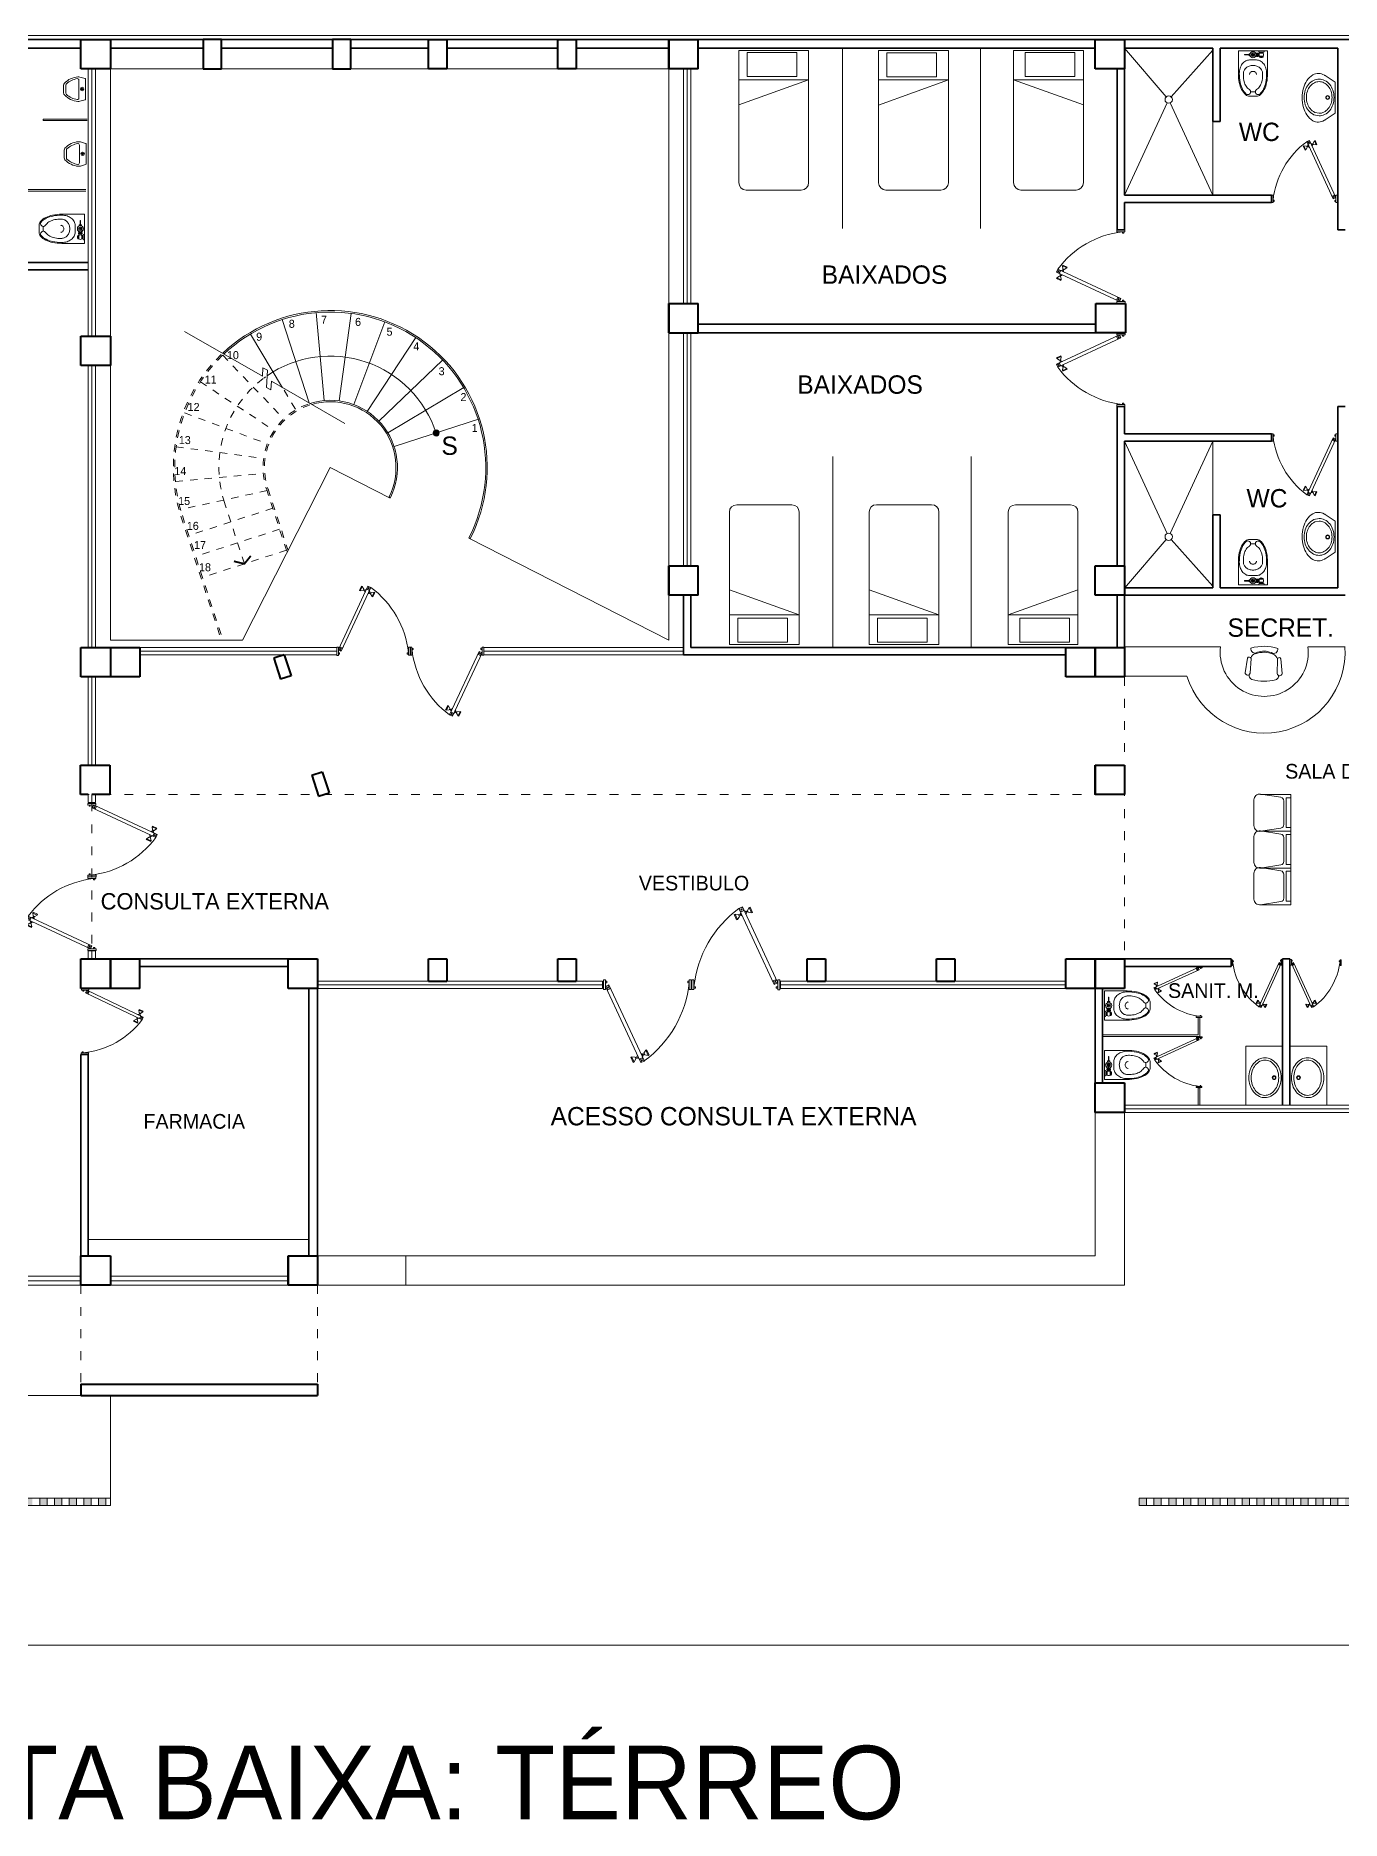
# Model space of a CAD drawing. Header units: millimetres. Extents: x 112 to 218, y 132 to 192.
# Drawn here: x 146.23 to 164, y 167.72 to 192 of the extents above; entities that cross this region are included whole.
import ezdxf

# ---------------------------------------------------------------- set-up
doc = ezdxf.new("R2010")
doc.units = ezdxf.units.MM
doc.linetypes.add('ACAD_ISO03W100', pattern=[30, 12, -18])
for name, color, linetype, lineweight in [('Colindancia', 7, 'Continuous', 9), ('Ejes', 1, 'Continuous', 13), ('ESTRUCTURA', 251, 'Continuous', 40), ('MANPARAS', 7, 'Continuous', 13), ('MUEBLES', 7, 'Continuous', 15), ('MUEBLESF', 2, 'Continuous', 9), ('Muros', 5, 'Continuous', 35), ('PISOS', 3, 'Continuous', 13), ('PUER', 173, 'Continuous', 9), ('VENTANAS', 6, 'Continuous', 9)]:
    doc.layers.add(name, color=color, linetype=linetype, lineweight=lineweight)
doc.styles.get("Standard").update_dxf_attribs({"font": 'stylu.ttf'})
doc.linetypes.add('ZIGZAG', pattern='A,0.00254,-5.08,[131,ltypeshp.shx,S=5.08,R=0,X=-5.08,Y=0],-10.16,[131,ltypeshp.shx,S=5.08,R=180,X=5.08,Y=0],-5.08', length=20.32254)

# ---------------------------------------------------------------- blocks, each defined once
blk = doc.blocks.new('PUEP5')
at = {"layer": 'PUER'}
for p, q in [((-0.88, 0.02), (-0.517, 0.799)), ((-0.844, 0.003), (-0.48, 0.783)), ((-0.517, 0.799), (-0.48, 0.783)), ((-0.88, 0.02), (-0.844, 0.003))]:
    blk.add_line(p, q, dxfattribs=at)
at = {"layer": 'PUER', "color": 30}
for p, q in [((-0.62, 0.743), (-0.595, 0.797)), ((-0.62, 0.743), (-0.611, 0.739)), ((-0.611, 0.739), (-0.586, 0.793)), ((-0.611, 0.739), (-0.575, 0.744)), ((-0.595, 0.797), (-0.586, 0.793)), ((-0.586, 0.793), (-0.567, 0.762)), ((-0.575, 0.744), (-0.567, 0.762)), ((-0.573, 0.749), (-0.555, 0.74)), ((-0.569, 0.758), (-0.551, 0.749)), ((-0.557, 0.736), (-0.549, 0.754)), ((-0.557, 0.736), (-0.552, 0.722)), ((-0.549, 0.754), (-0.536, 0.759)), ((-0.533, 0.763), (-0.48, 0.783)), ((-0.533, 0.763), (-0.497, 0.746)), ((-0.517, 0.799), (-0.48, 0.783)), ((-0.497, 0.746), (-0.517, 0.799)), ((-0.494, 0.728), (-0.499, 0.742)), ((-0.503, 0.71), (-0.516, 0.705)), ((-0.503, 0.71), (-0.494, 0.728)), ((-0.483, 0.706), (-0.501, 0.715)), ((-0.478, 0.715), (-0.497, 0.724)), ((-0.485, 0.702), (-0.476, 0.72)), ((-0.466, 0.671), (-0.485, 0.702)), ((-0.441, 0.725), (-0.476, 0.72)), ((-0.466, 0.671), (-0.441, 0.725)), ((-0.457, 0.667), (-0.466, 0.671)), ((-0.457, 0.667), (-0.432, 0.721)), ((-0.432, 0.721), (-0.441, 0.725)), ((-0.9, 0.05), (-0.88, 0.05)), ((-0.9, 0.05), (-0.9, -0.05)), ((-0.88, -0.05), (-0.88, 0.05)), ((-0.88, 0.02), (-0.827, 0.039)), ((-0.863, 0.056), (-0.827, 0.039)), ((-0.844, 0.003), (-0.863, 0.056)), ((-0.02, 0.05), (0, 0.05)), ((-0.02, -0.05), (-0.02, 0.05)), ((0, 0.05), (0, -0.05)), ((-0.9, -0.05), (-0.88, -0.05)), ((-0.88, -0.02), (-0.865, -0.02)), ((-0.88, -0.035), (-0.865, -0.035)), ((-0.865, -0.035), (-0.865, -0.02)), ((-0.035, -0.02), (-0.02, -0.02)), ((-0.035, -0.035), (-0.035, -0.02)), ((-0.035, -0.035), (-0.02, -0.035)), ((-0.02, -0.05), (0, -0.05))]:
    blk.add_line(p, q, dxfattribs=at)
blk.add_arc((-1.161, -0.141), 1.147, 6.0564, 53.6176, dxfattribs=at)
blk = doc.blocks.new('BMP1')
at = {"layer": 'MUEBLESF'}
for points in [[(0.299, 0.001), (0.299, 0.052, 0.190898), (0.288, 0.08, 0.186994), (0.105, 0.167, 0.089668), (0.077, 0.164), (0.007, 0.144, 0.334146), (0, 0.135), (0, -0.135, 0.334146), (0.007, -0.144), (0.077, -0.164, 0.089668), (0.105, -0.167, 0.186994), (0.288, -0.08, 0.190898), (0.299, -0.052), (0.299, -0.001)], [(0.261, -0.072, 0.210911), (0.268, -0.057), (0.268, 0.057, 0.210911), (0.261, 0.072, 0.148022), (0.115, 0.142, 0.459323), (0.092, 0.122), (0.092, -0.122, 0.459323), (0.115, -0.142, 0.148022), (0.261, -0.072)]]:
    blk.add_lwpolyline(points, format="xyb", dxfattribs=at)
for radius in [0.0236, 0.00865]:
    blk.add_circle((0.048, 0.001), radius, dxfattribs=at)
blk = doc.blocks.new('BLVP4')
at = {"layer": 'MUEBLESF'}
for points in [[(0.344, 0, 0.081535), (0.327, 0.106, 0.089779), (0.28, 0.191, 0.10458), (0.2, 0.255, 0.138464), (0.124, 0.27, 0.11815), (0.042, 0.251, 0.10458), (-0.032, 0.191, 0.089779), (-0.079, 0.106, 0.081535), (-0.096, 0, 0.081535), (-0.079, -0.106, 0.089779), (-0.032, -0.191, 0.10458), (0.042, -0.251, 0.11815), (0.124, -0.27, 0.11815), (0.206, -0.251, 0.10458), (0.28, -0.191, 0.089779), (0.327, -0.106, 0.081535)], [(0.311, 0, 0.078339), (0.296, 0.094, 0.087741), (0.256, 0.17, 0.105424), (0.189, 0.227), (0.124, 0.24, 0.122575), (0.055, 0.223, 0.105424), (-0.008, 0.17, 0.087741), (-0.048, 0.094, 0.078339), (-0.063, 0, 0.078339), (-0.048, -0.094, 0.087741), (-0.008, -0.17, 0.105424), (0.055, -0.223, 0.122575), (0.124, -0.24, 0.122575), (0.193, -0.223, 0.105424), (0.256, -0.17, 0.087741), (0.296, -0.094, 0.078339)]]:
    blk.add_lwpolyline(points, format="xyb", close=True, dxfattribs=at)
for radius in [0.0253, 0.019]:
    blk.add_circle((0, 0), radius, dxfattribs=at)
blk = doc.blocks.new('TLTW-P')
for p, q in [((0.23, 0.56), (0.166, 0.56)), ((0.048, 0.001), (0.048, 0.013)), ((0.048, 0.001), (0.12, 0.001)), ((0.06, 0.076), (0.06, 0.088)), ((0.128, 0.076), (0.06, 0.076)), ((0.128, 0.034), (0.06, 0.034)), ((0.06, 0.017), (0.06, 0.034)), ((0.063, 0.085), (0.063, 0.09)), ((0.063, 0.017), (0.063, 0.028)), ((0.078, 0.082), (0.066, 0.082)), ((0.078, 0.031), (0.066, 0.031)), ((0.081, 0.085), (0.081, 0.094)), ((0.081, 0.019), (0.081, 0.028)), ((0.087, 0.085), (0.087, 0.094)), ((0.087, 0.019), (0.087, 0.028)), ((0.102, 0.082), (0.09, 0.093)), ((0.102, 0.031), (0.09, 0.031)), ((0.105, 0.085), (0.105, 0.09)), ((0.105, 0.017), (0.105, 0.028)), ((0.108, 0.076), (0.108, 0.088)), ((0.108, 0.017), (0.108, 0.034)), ((0.12, 0.001), (0.12, 0.013)), ((0.128, 0.079), (0.14, 0.079)), ((0.128, 0.031), (0.128, 0.079)), ((0.128, 0.055), (0.14, 0.055)), ((0.128, 0.031), (0.14, 0.031)), ((0.14, 0.031), (0.14, 0.079)), ((0.152, 0.076), (0.14, 0.076)), ((0.152, 0.034), (0.14, 0.034)), ((0.163, 0.079), (0.152, 0.079)), ((0.152, 0.031), (0.152, 0.079)), ((0.163, 0.031), (0.152, 0.031)), ((0.252, 0.07), (0.237, 0.07)), ((0.252, 0.04), (0.237, 0.04)), ((0.252, 0.04), (0.252, 0.07)), ((0.255, 0.058), (0.309, 0.058)), ((0.255, 0.052), (0.309, 0.052))]:
    blk.add_line(p, q)
for points in [[(0.396, 0.309, 0.049648), (0.384, 0.434, 0.06346), (0.352, 0.527, 0.103485), (0.296, 0.599, 0.178458), (0.246, 0.618), (0.15, 0.618, 0.178458), (0.1, 0.599, 0.103485), (0.044, 0.527, 0.06346), (0.012, 0.434, 0.049648), (0, 0.309), (0, 0), (0.396, 0)], [(0.107, 0.59, 0.103485), (0.055, 0.522, 0.06346), (0.024, 0.432, 0.049648), (0.012, 0.309, 0.075858), (0.023, 0.237, 0.086069), (0.052, 0.18, 0.105985), (0.099, 0.139, 0.126201), (0.15, 0.126), (0.246, 0.126, 0.126201), (0.297, 0.139, 0.105985), (0.344, 0.18, 0.086069), (0.373, 0.237, 0.075858), (0.384, 0.309, 0.049648), (0.372, 0.432, 0.06346), (0.341, 0.522, 0.103485), (0.289, 0.59, 0.097511), (0.275, 0.596, 0.09808), (0.261, 0.596, 0.098895), (0.247, 0.591, 0.099479), (0.237, 0.58, 0.099479), (0.231, 0.567, 0.098895), (0.231, 0.552, 0.09808), (0.237, 0.539, 0.097511), (0.247, 0.528, -0.102445), (0.291, 0.484, -0.077884), (0.318, 0.421, -0.065096), (0.329, 0.34, -0.024284), (0.328, 0.309, -0.115331), (0.318, 0.268, -0.103946), (0.29, 0.232, -0.091071), (0.249, 0.209, -0.083675), (0.198, 0.2, -0.083675), (0.147, 0.209, -0.091071), (0.106, 0.232, -0.103946), (0.078, 0.268, -0.115331), (0.068, 0.309, -0.024284), (0.067, 0.34, -0.065096), (0.078, 0.421, -0.077884), (0.105, 0.484, -0.102445), (0.149, 0.528, 0.097511), (0.159, 0.539, 0.09808), (0.165, 0.552, 0.098895), (0.165, 0.567, 0.099479), (0.159, 0.58, 0.099479), (0.149, 0.591, 0.098895), (0.135, 0.596, 0.09808), (0.121, 0.596, 0.097511)]]:
    blk.add_lwpolyline(points, format="xyb", close=True)
blk.add_lwpolyline([(0.246, 0.323, -0.111064), (0.242, 0.307, -0.102841), (0.232, 0.293, -0.093011), (0.217, 0.284, -0.087082), (0.198, 0.281, -0.087082), (0.179, 0.284, -0.093011), (0.164, 0.293, -0.102841), (0.154, 0.307, -0.111064), (0.15, 0.323, -0.111064)], format="xyb")
blk.add_lwpolyline([(0.174, 0.055), (0.186, 0.034), (0.21, 0.034), (0.222, 0.055), (0.21, 0.076), (0.186, 0.076)], close=True)
for radius in [0.042, 0.024, 0.024, 0.00821]:
    blk.add_circle((0.198, 0.055), radius)
for centre, radius, start, end in [((0.084, -0.092), 0.111, 71.0754, 108.9246), ((0.093, 0.055), 0.039, 147.7952, 212.2048), ((0.084, 0.043), 0.051, 61.9275, 118.0725), ((0.066, 0.085), 0.003, 180, 270), ((0.066, 0.028), 0.003, 90, 180), ((0.078, 0.085), 0.003, 270, 0), ((0.078, 0.028), 0.003, 0, 90), ((0.09, 0.085), 0.003, 180, 270), ((0.09, 0.028), 0.003, 90, 180), ((0.102, 0.085), 0.003, 270, 0), ((0.102, 0.028), 0.003, 0, 90), ((0.075, 0.055), 0.039, 327.7958, 32.2042), ((0.255, 0.061), 0.003, 180, 270), ((0.255, 0.049), 0.003, 90, 180), ((0.309, 0.055), 0.003, 270, 90)]:
    blk.add_arc(centre, radius, start, end)
blk = doc.blocks.new('CAMAIND')
for p, q in [((-0.475, 1.8), (-0.475, 0)), ((0.375, 1.9), (-0.375, 1.9)), ((0.475, 0), (0.475, 1.8)), ((0.475, 0.742), (-0.475, 0.401)), ((-0.475, 0.401), (0.475, 0.401)), ((-0.475, 0), (0.475, 0))]:
    blk.add_line(p, q)
blk.add_lwpolyline([(0.36, 0.357), (-0.316, 0.357), (-0.316, 0.03), (0.36, 0.03)], close=True)
for centre, start, end in [((-0.375, 1.8), 90, 180), ((0.375, 1.8), 0, 90)]:
    blk.add_arc(centre, 0.1, start, end)
blk = doc.blocks.new('MUOF03PL')
at = {"color": 0, "linetype": 'ByBlock'}
for p, q in [((-0.203, 0), (0.203, 0)), ((0.203, 0), (0.203, -0.062)), ((-0.209, -0.133), (-0.253, -0.41)), ((-0.203, 0), (-0.203, -0.063)), ((0.203, -0.062), (-0.203, -0.063)), ((0.163, -0.094), (-0.162, -0.094)), ((0.253, -0.409), (0.209, -0.133)), ((-0.175, -0.5), (0.176, -0.5))]:
    blk.add_line(p, q, dxfattribs=at)
for centre, radius, start, end in [((-0.162, -0.141), 0.0469, 90.0574, 170.9471), ((0.163, -0.14), 0.0469, 9.1676, 90.0574), ((-0.175, -0.422), 0.0781, 170.9471, 270.0574), ((0.176, -0.422), 0.0781, 270.0574, 9.1676)]:
    blk.add_arc(centre, radius, start, end, dxfattribs=at)
blk = doc.blocks.new('SILLA')
at = {"color": 0, "linetype": 'ByBlock', "rotation": 180}
blk.add_blockref('MUOF03PL', (17.56, 55.047), dxfattribs=at)
blk = doc.blocks.new('MUCO03PL')
at = {"color": 0, "linetype": 'ByBlock'}
for p, q in [((-0.228, -0.188), (-0.255, -0.386)), ((-0.179, -0.192), (-0.188, -0.392)), ((0.18, -0.192), (0.18, -0.392)), ((0.229, -0.188), (0.247, -0.386)), ((-0.199, -0.432), (-0.198, -0.41)), ((0.2, -0.432), (0.2, -0.416))]:
    blk.add_line(p, q, dxfattribs=at)
for centre, radius, start, end in [((-0.204, -0.197), 0.0258, 12.2827, 157.7765), ((-0.127, -0.059), 0.0562, 169.9404, 306.7598), ((0.007, -0.668), 0.647, 74.1358, 106.9984), ((-0.093, -0.212), 0.0931, 108.3403, 162.8355), ((0.001, -0.456), 0.353, 69.7134, 110.2866), ((0.001, -0.361), 0.273, 69.7134, 110.2866), ((0.128, -0.058), 0.0565, 235.6625, 12.0378), ((0.071, -0.228), 0.116, 19.4028, 63.4114), ((0.205, -0.197), 0.0258, 22.2235, 167.7173), ((-0.221, -0.384), 0.0341, 183.5132, 345.9932), ((-0.136, -0.415), 0.0651, 194.5083, 247.5673), ((0.001, 0.16), 0.656, 255.758, 284.242), ((0.137, -0.415), 0.0651, 292.4327, 345.4917), ((0.213, -0.384), 0.0341, 194.0068, 356.4868)]:
    blk.add_arc(centre, radius, start, end, dxfattribs=at)
blk = doc.blocks.new('BLVP3')
blk.add_lwpolyline([(0, 0.21), (0.139, 0.301, -0.011462), (0.148, 0.307, -0.138503), (0.228, 0.33, -0.161121), (0.303, 0.312, -0.10707), (0.386, 0.233, -0.080439), (0.433, 0.131, -0.068247), (0.451, 0, -0.068247), (0.433, -0.131, -0.080439), (0.386, -0.233, -0.10707), (0.303, -0.312, -0.161121), (0.228, -0.33, -0.138503), (0.148, -0.307, -0.011462), (0.139, -0.301), (0, -0.21), (0, 0.21)], format="xyb")
for points in [[(0.423, -0.004, 0.081396), (0.407, 0.094, 0.089693), (0.363, 0.173, 0.104619), (0.29, 0.232), (0.219, 0.246, 0.118336), (0.144, 0.228, 0.104619), (0.075, 0.173, 0.089693), (0.032, 0.094, 0.081396), (0.016, -0.004, 0.081396), (0.032, -0.102, 0.089693), (0.075, -0.181, 0.104619), (0.144, -0.237, 0.118336), (0.219, -0.255, 0.118336), (0.295, -0.237, 0.104619), (0.363, -0.181, 0.089693), (0.407, -0.102, 0.081396)], [(0.393, -0.004, 0.08109), (0.379, 0.08, 0.089503), (0.342, 0.148, 0.104705), (0.279, 0.199), (0.218, 0.211, 0.11875), (0.153, 0.196, 0.104705), (0.095, 0.148, 0.089503), (0.057, 0.08, 0.08109), (0.043, -0.004, 0.08109), (0.057, -0.089, 0.089503), (0.095, -0.157, 0.104705), (0.153, -0.204, 0.11875), (0.218, -0.22, 0.11875), (0.283, -0.204, 0.104705), (0.342, -0.157, 0.089503), (0.379, -0.089, 0.08109)]]:
    blk.add_lwpolyline(points, format="xyb", close=True)
for centre, radius in [((0.103, -0.004), 0.0266), ((0.102, -0.004), 0.0213)]:
    blk.add_circle(centre, radius)

msp = doc.modelspace()

# ---------------------------------------------------------------- hatches: boundary and pattern name
at = {"layer": 'Ejes'}
h = msp.add_hatch(color=256, dxfattribs=at)
h.dxf.hatch_style = 1
h.paths.add_polyline_path([(145.186, 172.101), (145.086, 172.101), (145.086, 172.001), (145.186, 172.001)])
h.paths.add_polyline_path([(145.386, 172.101), (145.286, 172.101), (145.286, 172.001), (145.386, 172.001)])
h.paths.add_polyline_path([(145.586, 172.101), (145.486, 172.101), (145.486, 172.001), (145.586, 172.001)])
h.paths.add_polyline_path([(145.786, 172.101), (145.686, 172.101), (145.686, 172.001), (145.786, 172.001)])
h.paths.add_polyline_path([(145.986, 172.101), (145.886, 172.101), (145.886, 172.001), (145.986, 172.001)])
h.paths.add_polyline_path([(146.186, 172.101), (146.086, 172.101), (146.086, 172.001), (146.186, 172.001)])
h.paths.add_polyline_path([(146.386, 172.101), (146.286, 172.101), (146.286, 172.001), (146.386, 172.001)])
h.paths.add_polyline_path([(146.586, 172.101), (146.486, 172.101), (146.486, 172.001), (146.586, 172.001)])
h.paths.add_polyline_path([(146.786, 172.101), (146.686, 172.101), (146.686, 172.001), (146.786, 172.001)])
h.paths.add_polyline_path([(146.986, 172.101), (146.886, 172.101), (146.886, 172.001), (146.986, 172.001)])
h.paths.add_polyline_path([(147.186, 172.101), (147.086, 172.101), (147.086, 172.001), (147.186, 172.001)])
h = msp.add_hatch(color=256, dxfattribs=at)
h.dxf.hatch_style = 1
h.paths.add_polyline_path([(161.347, 172.101), (161.247, 172.101), (161.247, 172.001), (161.347, 172.001)])
h.paths.add_polyline_path([(161.547, 172.101), (161.447, 172.101), (161.447, 172.001), (161.547, 172.001)])
h.paths.add_polyline_path([(161.747, 172.101), (161.647, 172.101), (161.647, 172.001), (161.747, 172.001)])
h.paths.add_polyline_path([(161.947, 172.101), (161.847, 172.101), (161.847, 172.001), (161.947, 172.001)])
h.paths.add_polyline_path([(162.147, 172.101), (162.047, 172.101), (162.047, 172.001), (162.147, 172.001)])
h.paths.add_polyline_path([(162.347, 172.101), (162.247, 172.101), (162.247, 172.001), (162.347, 172.001)])
h.paths.add_polyline_path([(162.547, 172.101), (162.447, 172.101), (162.447, 172.001), (162.547, 172.001)])
h.paths.add_polyline_path([(162.747, 172.101), (162.647, 172.101), (162.647, 172.001), (162.747, 172.001)])
h = msp.add_hatch(color=256, dxfattribs=at)
h.dxf.hatch_style = 1
h.paths.add_polyline_path([(162.947, 172.101), (162.847, 172.101), (162.847, 172.001), (162.947, 172.001)])
h.paths.add_polyline_path([(163.147, 172.101), (163.047, 172.101), (163.047, 172.001), (163.147, 172.001)])
h.paths.add_polyline_path([(163.347, 172.101), (163.247, 172.101), (163.247, 172.001), (163.347, 172.001)])
h.paths.add_polyline_path([(163.547, 172.101), (163.447, 172.101), (163.447, 172.001), (163.547, 172.001)])
h.paths.add_polyline_path([(163.747, 172.101), (163.647, 172.101), (163.647, 172.001), (163.747, 172.001)])
h.paths.add_polyline_path([(163.947, 172.101), (163.847, 172.101), (163.847, 172.001), (163.947, 172.001)])
h.paths.add_polyline_path([(164.147, 172.101), (164.047, 172.101), (164.047, 172.001), (164.147, 172.001)])
h.paths.add_polyline_path([(164.347, 172.101), (164.247, 172.101), (164.247, 172.001), (164.347, 172.001)])
h.paths.add_polyline_path([(164.547, 172.101), (164.447, 172.101), (164.447, 172.001), (164.547, 172.001)])
h.paths.add_polyline_path([(164.747, 172.101), (164.647, 172.101), (164.647, 172.001), (164.747, 172.001)])
h.paths.add_polyline_path([(164.947, 172.101), (164.847, 172.101), (164.847, 172.001), (164.947, 172.001)])
h.paths.add_polyline_path([(165.147, 172.101), (165.047, 172.101), (165.047, 172.001), (165.147, 172.001)])
at = {"layer": 'VENTANAS'}
h = msp.add_hatch(color=256, dxfattribs=at)
h.paths.add_polyline_path([(151.667, 186.634, -0.006776), (151.681, 186.595), (151.72, 186.607, 0.418188)])
h.paths.add_polyline_path([(151.722, 186.595, 0.078831), (151.72, 186.607), (151.681, 186.595, -0.006776), (151.693, 186.555, 0.328527)])
h.paths.add_polyline_path([(151.681, 186.595), (151.642, 186.582, 0.41025), (151.693, 186.555, 0.006776)])
h.paths.add_polyline_path([(151.667, 186.634, 0.321036), (151.64, 186.595, 0.078831), (151.642, 186.582), (151.681, 186.595, 0.006776)])

# ---------------------------------------------------------------- linework, layer by layer
at = {"layer": 'Colindancia'}
for p, q in [((114.836, 192.001), (214.836, 192.001)), ((112.09, 170.101), (217.636, 170.101))]:
    msp.add_line(p, q, dxfattribs=at)
at = {"layer": 'Ejes'}
for p, q in [((149.317, 187.367), (148.255, 187.974)), ((149.317, 187.367), (149.324, 187.483)), ((149.385, 187.448), (149.324, 187.483)), ((149.371, 187.216), (149.385, 187.448)), ((149.431, 187.181), (149.371, 187.216)), ((149.431, 187.181), (149.438, 187.298)), ((150.439, 186.726), (149.438, 187.298)), ((160.647, 177.351), (160.647, 175.401)), ((161.047, 177.351), (161.047, 175.001)), ((150.067, 175.401), (160.647, 175.401)), ((151.267, 175.401), (151.267, 175.001)), ((150.067, 175.001), (157.547, 175.001)), ((157.547, 175.001), (161.047, 175.001)), ((126.886, 172.001), (147.247, 172.001)), ((126.889, 172.101), (147.247, 172.101)), ((146.286, 172.001), (146.286, 172.101)), ((146.386, 172.001), (146.386, 172.101)), ((146.386, 172.001), (146.386, 172.101)), ((146.486, 172.001), (146.486, 172.101)), ((146.586, 172.001), (146.586, 172.101)), ((146.586, 172.001), (146.586, 172.101)), ((146.686, 172.001), (146.686, 172.101)), ((146.786, 172.001), (146.786, 172.101)), ((146.786, 172.001), (146.786, 172.101)), ((146.886, 172.001), (146.886, 172.101)), ((146.986, 172.001), (146.986, 172.101)), ((147.086, 172.001), (147.086, 172.101)), ((147.086, 172.001), (147.086, 172.101)), ((147.186, 172.001), (147.186, 172.101)), ((147.247, 172.001), (147.247, 172.101)), ((161.247, 172.101), (181.947, 172.101)), ((161.247, 172.101), (161.247, 172.001)), ((161.247, 172.001), (181.947, 172.001)), ((161.347, 172.101), (161.347, 172.001)), ((161.447, 172.101), (161.447, 172.001)), ((161.547, 172.101), (161.547, 172.001)), ((161.647, 172.101), (161.647, 172.001)), ((161.747, 172.101), (161.747, 172.001)), ((161.847, 172.101), (161.847, 172.001)), ((161.947, 172.101), (161.947, 172.001)), ((162.047, 172.101), (162.047, 172.001)), ((162.147, 172.101), (162.147, 172.001)), ((162.247, 172.101), (162.247, 172.001)), ((162.347, 172.101), (162.347, 172.001)), ((162.447, 172.101), (162.447, 172.001)), ((162.547, 172.101), (162.547, 172.001)), ((162.647, 172.101), (162.647, 172.001)), ((162.747, 172.101), (162.747, 172.001)), ((162.847, 172.101), (162.847, 172.001)), ((162.947, 172.101), (162.947, 172.001)), ((163.047, 172.101), (163.047, 172.001)), ((163.147, 172.101), (163.147, 172.001)), ((163.247, 172.101), (163.247, 172.001)), ((163.347, 172.101), (163.347, 172.001)), ((163.447, 172.101), (163.447, 172.001)), ((163.547, 172.101), (163.547, 172.001)), ((163.647, 172.101), (163.647, 172.001)), ((163.747, 172.101), (163.747, 172.001)), ((163.847, 172.101), (163.847, 172.001)), ((163.947, 172.101), (163.947, 172.001))]:
    msp.add_line(p, q, dxfattribs=at)
at = {"layer": 'Ejes', "linetype": 'ACAD_ISO03W100', "lineweight": 9, "ltscale": 0.01}
for p, q in [((161.047, 183.276), (161.047, 179.438)), ((146.839, 181.676), (161.047, 181.676)), ((146.997, 181.569), (146.997, 179.591)), ((146.847, 175.001), (146.847, 173.651)), ((150.067, 175.001), (150.067, 173.651))]:
    msp.add_line(p, q, dxfattribs=at)
at = {"layer": 'Ejes'}
for start, end in [(18.0295, 124.5115), (125.4765, 126.5798)]:
    msp.add_arc((150.239, 186.125), 1.516, start, end, dxfattribs=at)
at = {"layer": 'ESTRUCTURA'}
for p, q in [((146.847, 191.551), (146.847, 191.951)), ((146.847, 191.951), (147.247, 191.951)), ((147.247, 191.951), (147.247, 191.551)), ((148.509, 191.951), (148.509, 191.551)), ((148.759, 191.951), (148.509, 191.951)), ((148.759, 191.551), (148.759, 191.951)), ((150.268, 191.951), (150.268, 191.551)), ((150.518, 191.951), (150.268, 191.951)), ((150.518, 191.551), (150.518, 191.951)), ((151.576, 191.551), (151.576, 191.951)), ((151.576, 191.951), (151.826, 191.951)), ((151.826, 191.951), (151.826, 191.551)), ((153.336, 191.951), (153.586, 191.951)), ((153.336, 191.551), (153.336, 191.951)), ((153.586, 191.951), (153.586, 191.551)), ((154.847, 191.551), (154.847, 191.951)), ((154.847, 191.951), (154.847, 191.551)), ((154.847, 191.951), (155.247, 191.951)), ((155.247, 191.551), (155.247, 191.951)), ((160.647, 191.551), (160.647, 191.951)), ((160.647, 191.951), (161.047, 191.951)), ((161.047, 191.951), (161.047, 191.551)), ((147.247, 191.551), (146.847, 191.551)), ((148.509, 191.551), (148.759, 191.551)), ((150.268, 191.551), (150.518, 191.551)), ((151.826, 191.551), (151.576, 191.551)), ((153.586, 191.551), (153.336, 191.551)), ((155.247, 191.551), (154.847, 191.551)), ((161.047, 191.551), (160.647, 191.551)), ((154.847, 187.957), (154.847, 188.357)), ((154.847, 188.357), (154.847, 187.957)), ((154.847, 188.357), (155.247, 188.357)), ((155.247, 187.957), (155.247, 188.357)), ((160.658, 187.957), (160.658, 188.357)), ((160.658, 188.357), (161.058, 188.357)), ((161.058, 188.357), (161.058, 187.957)), ((154.847, 187.957), (155.247, 187.957)), ((161.058, 187.957), (160.658, 187.957)), ((146.847, 187.513), (146.847, 187.913)), ((146.847, 187.913), (147.247, 187.913)), ((147.247, 187.913), (147.247, 187.513)), ((147.247, 187.513), (146.847, 187.513)), ((154.847, 184.387), (154.847, 184.787)), ((154.847, 184.787), (154.847, 184.387)), ((154.847, 184.787), (155.247, 184.787)), ((155.247, 184.387), (155.247, 184.787)), ((160.647, 184.387), (160.647, 184.787)), ((160.647, 184.787), (161.047, 184.787)), ((161.047, 184.787), (161.047, 184.387)), ((155.247, 184.387), (154.847, 184.387)), ((161.047, 184.387), (160.647, 184.387)), ((146.847, 183.276), (146.847, 183.676)), ((146.847, 183.676), (147.247, 183.676)), ((147.247, 183.676), (147.247, 183.276)), ((147.247, 183.676), (147.647, 183.676)), ((147.247, 183.676), (147.247, 183.276)), ((147.647, 183.676), (147.647, 183.276)), ((149.613, 183.576), (149.47, 183.529)), ((149.613, 183.576), (149.706, 183.29)), ((160.247, 183.276), (160.247, 183.676)), ((160.247, 183.676), (160.647, 183.676)), ((160.647, 183.676), (161.047, 183.676)), ((160.647, 183.676), (160.647, 183.276)), ((160.647, 183.276), (160.647, 183.676)), ((161.047, 183.676), (161.047, 183.276)), ((149.47, 183.529), (149.563, 183.244)), ((147.247, 183.276), (146.847, 183.276)), ((147.647, 183.276), (147.247, 183.276)), ((149.706, 183.29), (149.563, 183.244)), ((160.647, 183.276), (160.247, 183.276)), ((161.047, 183.276), (160.647, 183.276)), ((146.839, 182.077), (147.239, 182.077)), ((146.839, 181.677), (146.839, 182.077)), ((147.239, 182.077), (147.239, 181.677)), ((147.239, 182.077), (147.239, 181.677)), ((149.988, 181.938), (150.131, 181.984)), ((149.988, 181.938), (150.081, 181.652)), ((150.131, 181.984), (150.224, 181.699)), ((160.647, 182.077), (161.047, 182.077)), ((160.647, 181.677), (160.647, 182.077)), ((160.647, 182.077), (160.647, 181.677)), ((161.047, 182.077), (161.047, 181.677)), ((146.947, 181.677), (146.839, 181.677)), ((147.239, 181.677), (146.997, 181.677)), ((150.081, 181.652), (150.224, 181.699)), ((161.047, 181.677), (160.647, 181.677)), ((146.847, 179.038), (146.847, 179.438)), ((146.847, 179.438), (147.247, 179.438)), ((147.247, 179.038), (147.247, 179.438)), ((147.247, 179.438), (147.647, 179.438)), ((147.247, 179.038), (147.247, 179.438)), ((147.247, 179.438), (147.247, 179.038)), ((147.247, 179.438), (147.247, 179.038)), ((147.647, 179.038), (147.647, 179.438)), ((149.667, 179.438), (150.067, 179.438)), ((149.667, 179.038), (149.667, 179.438)), ((150.067, 179.438), (150.067, 179.038)), ((151.576, 179.438), (151.826, 179.438)), ((151.576, 179.138), (151.576, 179.438)), ((151.826, 179.438), (151.826, 179.138)), ((153.335, 179.438), (153.585, 179.438)), ((153.335, 179.138), (153.335, 179.438)), ((153.585, 179.438), (153.585, 179.138)), ((156.729, 179.438), (156.979, 179.438)), ((156.729, 179.138), (156.729, 179.438)), ((156.979, 179.438), (156.979, 179.138)), ((158.488, 179.138), (158.488, 179.438)), ((158.488, 179.438), (158.738, 179.438)), ((158.738, 179.438), (158.738, 179.138)), ((160.247, 179.038), (160.247, 179.438)), ((160.247, 179.438), (160.647, 179.438)), ((160.647, 179.438), (161.047, 179.438)), ((160.647, 179.438), (160.647, 179.038)), ((160.647, 179.038), (160.647, 179.438)), ((160.722, 179.438), (160.972, 179.438)), ((161.047, 179.438), (161.047, 179.038)), ((147.247, 179.038), (146.847, 179.038)), ((147.647, 179.038), (147.247, 179.038)), ((150.067, 179.038), (149.667, 179.038)), ((151.576, 179.138), (151.826, 179.138)), ((153.335, 179.138), (153.585, 179.138)), ((156.729, 179.138), (156.979, 179.138)), ((158.488, 179.138), (158.738, 179.138)), ((160.647, 179.038), (160.247, 179.038)), ((161.047, 179.038), (160.647, 179.038)), ((160.972, 179.038), (160.722, 179.038)), ((160.647, 177.351), (160.647, 177.751)), ((160.647, 177.751), (161.047, 177.751)), ((161.047, 177.751), (161.047, 177.351)), ((161.047, 177.351), (160.647, 177.351)), ((146.847, 175.001), (146.847, 175.401)), ((146.847, 175.401), (147.247, 175.401)), ((147.247, 175.401), (147.247, 175.001)), ((149.667, 175.401), (149.667, 175.001)), ((149.667, 175.001), (149.667, 175.401)), ((149.667, 175.401), (150.067, 175.401)), ((150.067, 175.401), (150.067, 175.001)), ((147.247, 175.001), (146.847, 175.001)), ((150.067, 175.001), (149.667, 175.001)), ((146.847, 173.651), (150.067, 173.651)), ((146.847, 173.651), (146.847, 173.501)), ((150.067, 173.651), (150.067, 173.501)), ((146.847, 173.501), (150.067, 173.501))]:
    msp.add_line(p, q, dxfattribs=at)
at = {"layer": 'MANPARAS', "linetype": 'ZIGZAG', "ltscale": 0.005}
for p, q in [((157.207, 189.379), (157.207, 191.831)), ((159.087, 189.379), (159.087, 191.831)), ((157.079, 186.276), (157.079, 183.688)), ((158.959, 186.276), (158.959, 183.688))]:
    msp.add_line(p, q, dxfattribs=at)
at = {"layer": 'MUEBLES'}
for p, q in [((161.047, 191.831), (161.615, 191.169)), ((162.247, 191.804), (161.681, 191.168)), ((147.247, 191.551), (148.509, 191.551)), ((147.247, 187.913), (147.247, 191.551)), ((148.759, 191.551), (150.268, 191.551)), ((150.518, 191.551), (151.576, 191.551)), ((151.826, 191.551), (153.336, 191.551)), ((153.586, 191.551), (154.847, 191.551)), ((154.847, 191.551), (154.847, 188.357)), ((146.332, 190.845), (146.332, 190.865)), ((146.93, 190.865), (146.332, 190.865)), ((161.047, 189.831), (161.626, 191.085)), ((162.247, 189.831), (161.668, 191.085)), ((146.93, 190.845), (146.332, 190.845)), ((162.247, 190.831), (162.247, 189.831)), ((146.913, 189.907), (145.513, 189.907)), ((146.913, 189.887), (145.533, 189.887)), ((150.048, 188.233), (150.157, 187.036)), ((150.522, 188.222), (150.361, 187.032)), ((149.153, 187.941), (149.59, 187.211)), ((149.584, 188.137), (149.953, 187.003)), ((150.982, 188.107), (150.56, 186.982)), ((154.847, 187.957), (154.847, 184.787)), ((151.404, 187.892), (150.743, 186.889)), ((147.247, 183.778), (147.247, 187.513)), ((151.768, 187.588), (150.9, 186.758)), ((152.055, 187.212), (151.024, 186.595)), ((152.27, 186.787), (151.109, 186.409)), ((161.047, 186.483), (161.626, 185.229)), ((162.247, 186.483), (161.668, 185.229)), ((162.247, 185.483), (162.247, 186.483)), ((150.239, 186.125), (149.043, 183.778)), ((151.054, 185.71), (150.239, 186.125)), ((154.847, 183.778), (152.124, 185.165)), ((161.047, 184.483), (161.615, 185.145)), ((162.247, 184.51), (161.681, 185.146)), ((154.847, 184.387), (154.847, 183.778)), ((149.043, 183.778), (147.247, 183.778)), ((161.047, 183.687), (162.352, 183.687)), ((163.543, 183.687), (164.047, 183.687)), ((161.047, 183.287), (161.896, 183.287)), ((162.898, 181.676), (163.308, 181.676)), ((163.308, 180.176), (163.308, 181.676)), ((162.898, 181.176), (163.308, 181.176)), ((162.898, 180.676), (163.308, 180.676)), ((162.898, 180.176), (163.308, 180.176)), ((162.07, 178.641), (162.05, 178.641)), ((162.05, 178.641), (162.05, 178.404)), ((162.07, 178.641), (162.07, 178.384)), ((160.747, 178.404), (162.05, 178.404)), ((160.747, 178.384), (162.07, 178.384)), ((163.197, 178.251), (162.697, 178.251)), ((162.697, 178.251), (162.697, 177.451)), ((163.297, 178.251), (163.797, 178.251)), ((163.797, 178.251), (163.797, 177.451)), ((162.07, 177.686), (162.05, 177.686)), ((162.05, 177.686), (162.05, 177.451)), ((162.07, 177.686), (162.07, 177.451)), ((146.947, 175.621), (149.947, 175.621))]:
    msp.add_line(p, q, dxfattribs=at)
for centre in [(161.647, 191.131), (161.647, 185.183)]:
    msp.add_circle(centre, 0.05, dxfattribs=at)
for radius, start, end in [(1.1, 197.1214, 3.9703), (0.6, 172.7074, 7.2926)]:
    msp.add_arc((162.947, 183.611), radius, start, end, dxfattribs=at)
at = {"layer": 'Muros'}
for p, q in [((143.247, 191.951), (146.847, 191.951)), ((143.866, 191.831), (146.847, 191.831)), ((147.247, 191.951), (148.509, 191.951)), ((147.247, 191.831), (148.509, 191.831)), ((148.759, 191.951), (150.268, 191.951)), ((148.759, 191.831), (150.268, 191.831)), ((150.518, 191.951), (151.576, 191.951)), ((150.518, 191.831), (151.576, 191.831)), ((151.826, 191.951), (153.336, 191.951)), ((151.826, 191.831), (153.336, 191.831)), ((153.586, 191.951), (154.847, 191.951)), ((153.586, 191.831), (154.847, 191.831)), ((155.247, 191.951), (160.647, 191.951)), ((155.247, 191.831), (160.647, 191.831)), ((159.047, 191.951), (160.647, 191.951)), ((161.047, 191.951), (165.01, 191.951)), ((161.047, 191.831), (162.247, 191.831)), ((162.247, 190.831), (162.247, 191.831)), ((162.347, 191.831), (163.947, 191.831)), ((162.347, 190.831), (162.347, 191.831)), ((163.947, 191.831), (163.947, 189.357)), ((160.947, 189.357), (160.947, 191.551)), ((161.047, 189.831), (161.047, 191.551)), ((162.247, 190.831), (162.347, 190.831)), ((161.047, 189.831), (163.047, 189.831)), ((161.047, 189.731), (163.047, 189.731)), ((161.047, 189.357), (161.047, 189.731)), ((163.047, 189.831), (163.047, 189.731)), ((160.947, 189.357), (161.047, 189.357)), ((163.947, 189.357), (164.047, 189.357)), ((144.959, 188.913), (146.947, 188.913)), ((143.766, 188.813), (146.947, 188.813)), ((155.247, 188.077), (160.658, 188.077)), ((155.247, 187.957), (160.658, 187.957)), ((160.947, 184.787), (160.947, 186.957)), ((161.047, 186.957), (160.947, 186.957)), ((161.047, 186.583), (161.047, 186.957)), ((163.947, 186.957), (163.947, 184.487)), ((164.047, 186.957), (163.947, 186.957)), ((161.047, 186.583), (163.047, 186.583)), ((161.047, 186.483), (163.047, 186.483)), ((161.047, 184.787), (161.047, 186.483)), ((163.047, 186.483), (163.047, 186.583)), ((162.247, 185.483), (162.247, 184.487)), ((162.247, 185.483), (162.347, 185.483)), ((162.347, 185.483), (162.347, 184.487)), ((155.047, 184.387), (155.047, 183.576)), ((155.147, 184.387), (155.147, 183.676)), ((160.947, 184.387), (160.947, 183.676)), ((161.047, 184.487), (162.247, 184.487)), ((161.047, 184.387), (164.047, 184.387)), ((161.047, 184.387), (161.047, 183.676)), ((162.347, 184.487), (163.947, 184.487)), ((160.247, 183.576), (155.047, 183.576)), ((160.247, 183.676), (155.147, 183.676)), ((155.147, 183.576), (156.347, 183.576)), ((149.667, 179.438), (147.647, 179.438)), ((149.667, 179.338), (147.647, 179.338)), ((161.047, 179.438), (162.497, 179.438)), ((161.047, 179.338), (162.497, 179.338)), ((162.497, 179.438), (162.497, 179.338)), ((163.197, 179.438), (163.197, 177.451)), ((163.197, 179.438), (163.297, 179.438)), ((163.297, 179.438), (163.297, 177.451)), ((149.947, 175.401), (149.947, 179.038)), ((150.067, 175.401), (150.067, 179.038)), ((160.647, 177.751), (160.647, 179.038)), ((160.747, 177.751), (160.747, 179.038)), ((146.847, 175.401), (146.847, 178.138)), ((146.947, 178.138), (146.847, 178.138)), ((146.947, 175.401), (146.947, 178.138))]:
    msp.add_line(p, q, dxfattribs=at)
at = {"layer": 'PISOS'}
for p, q in [((126.889, 173.501), (147.247, 173.501)), ((147.247, 173.501), (147.247, 172.101)), ((147.047, 172.001), (147.047, 172.001))]:
    msp.add_line(p, q, dxfattribs=at)
at = {"layer": 'VENTANAS'}
for p, q in [((146.947, 187.913), (146.947, 191.551)), ((146.997, 187.913), (146.997, 191.551)), ((147.047, 187.913), (147.047, 191.551)), ((155.047, 188.357), (155.047, 191.551)), ((155.097, 188.357), (155.097, 191.551)), ((155.147, 191.551), (155.147, 188.357)), ((155.047, 184.787), (155.047, 187.957)), ((155.097, 184.787), (155.097, 187.957)), ((155.147, 187.957), (155.147, 184.787)), ((146.947, 187.513), (146.947, 183.676)), ((146.997, 187.513), (146.997, 183.676)), ((147.047, 187.513), (147.047, 183.676)), ((151.04, 185.726), (151.057, 185.717)), ((152.127, 185.17), (152.145, 185.161)), ((147.647, 183.676), (150.327, 183.676)), ((147.647, 183.626), (150.327, 183.626)), ((147.647, 183.576), (150.327, 183.576)), ((150.327, 183.576), (150.327, 183.676)), ((152.327, 183.676), (155.047, 183.676)), ((152.327, 183.576), (152.327, 183.676)), ((152.327, 183.626), (155.047, 183.626)), ((152.327, 183.576), (155.047, 183.576)), ((146.947, 182.077), (146.947, 183.276)), ((146.997, 182.067), (146.997, 183.276)), ((147.047, 182.073), (147.047, 183.276)), ((146.947, 181.569), (146.947, 181.677)), ((146.997, 181.569), (146.997, 181.676)), ((147.047, 181.569), (147.047, 181.676)), ((146.947, 181.569), (147.047, 181.569)), ((146.947, 179.438), (146.947, 179.547)), ((146.947, 179.547), (147.047, 179.547)), ((146.997, 179.438), (146.997, 179.547)), ((147.047, 179.438), (147.047, 179.547)), ((150.067, 179.138), (151.576, 179.138)), ((150.067, 179.088), (153.944, 179.088)), ((150.067, 179.038), (151.978, 179.038)), ((151.826, 179.138), (153.335, 179.138)), ((151.978, 179.088), (153.944, 179.088)), ((151.978, 179.038), (153.944, 179.038)), ((153.585, 179.138), (153.944, 179.138)), ((153.944, 179.038), (153.944, 179.138)), ((156.364, 179.038), (156.364, 179.138)), ((156.364, 179.138), (156.729, 179.138)), ((156.364, 179.088), (160.247, 179.088)), ((156.364, 179.088), (160.247, 179.088)), ((156.364, 179.038), (160.247, 179.038)), ((156.979, 179.138), (160.247, 179.138)), ((163.197, 177.451), (161.047, 177.451)), ((167.747, 177.401), (161.047, 177.401)), ((167.747, 177.351), (161.047, 177.351)), ((165.747, 177.451), (163.197, 177.451)), ((143.247, 175.121), (146.847, 175.121)), ((147.247, 175.121), (149.667, 175.121)), ((143.247, 175.061), (146.847, 175.061)), ((143.247, 175.001), (146.847, 175.001)), ((147.247, 175.061), (149.667, 175.061)), ((147.247, 175.001), (149.667, 175.001))]:
    msp.add_line(p, q, dxfattribs=at)
at = {"layer": 'VENTANAS', "linetype": 'ACAD_ISO03W100', "ltscale": 0.002}
for p, q in [((148.776, 187.654), (149.607, 186.786)), ((148.473, 187.29), (149.476, 186.629)), ((149.611, 187.176), (149.77, 186.91)), ((148.258, 186.868), (149.383, 186.446)), ((148.142, 186.408), (149.333, 186.248)), ((148.132, 185.935), (149.328, 186.043)), ((149.38, 185.811), (148.202, 185.553)), ((149.37, 185.841), (149.652, 184.973)), ((149.393, 185.836), (149.665, 184.998)), ((149.456, 185.572), (148.315, 185.2)), ((149.071, 184.815), (148.806, 185.631)), ((148.208, 185.464), (148.757, 183.778)), ((148.227, 185.471), (148.778, 183.778)), ((149.549, 185.286), (148.408, 184.915)), ((149.642, 185.001), (148.501, 184.63))]:
    msp.add_line(p, q, dxfattribs=at)
at = {"layer": 'VENTANAS', "linetype": 'ACAD_ISO03W100', "ltscale": 0.002, "const_width": 0.025}
msp.add_lwpolyline([(148.929, 184.849), (149.071, 184.815), (149.158, 184.922)], dxfattribs=at)
at = {"layer": 'VENTANAS'}
msp.add_circle((151.681, 186.595), 0.0411, dxfattribs=at)
for radius, start, end in [(2.136, 333.1495, 133.374), (2.116, 333.1495, 133.2095), (0.915, 333.4702, 107.5502), (0.895, 333.4649, 106.3562)]:
    msp.add_arc((150.239, 186.125), radius, start, end, dxfattribs=at)
at = {"layer": 'VENTANAS', "linetype": 'ACAD_ISO03W100', "ltscale": 0.002}
for radius, start, end in [(2.136, 133.9339, 198.0295), (2.116, 133.7752, 198.0295), (1.516, 126.9303, 199.0282), (0.915, 109.2327, 198.1385), (0.895, 108.0295, 198.8801)]:
    msp.add_arc((150.239, 186.125), radius, start, end, dxfattribs=at)

# ---------------------------------------------------------------- block references
at = {"layer": 'MUEBLES'}
for name, p, rotation in [('CAMAIND', (156.273, 191.801), 180), ('CAMAIND', (158.174, 191.799), 180), ('TLTW-P', (162.992, 191.796), 180), ('BLVP3', (163.913, 191.156), 180), ('TLTW-P', (146.895, 189.175), 90), ('MUCO03PL', (162.95, 183.714), 358.8230713136577), ('SILLA', (218.354, 163.869), 90), ('SILLA', (218.354, 163.369), 90), ('SILLA', (218.354, 162.869), 90), ('BLVP4', (163.081, 177.823), 180)]:
    msp.add_blockref(name, p, dxfattribs=dict(at, rotation=rotation))
at = {"layer": 'MUEBLES', "xscale": -1}
for name, p, rotation in [('CAMAIND', (160.012, 191.801), 180), ('TLTW-P', (160.775, 178.607), 270), ('TLTW-P', (160.775, 177.799), 270), ('BLVP4', (163.413, 177.823), 180)]:
    msp.add_blockref(name, p, dxfattribs=dict(at, rotation=rotation))
for name, p in [('BMP1', (146.911, 191.274)), ('BMP1', (146.918, 190.391)), ('CAMAIND', (156.145, 183.718)), ('CAMAIND', (158.046, 183.719)), ('BLVP3', (163.913, 185.185)), ('TLTW-P', (162.992, 184.529))]:
    msp.add_blockref(name, p, dxfattribs=at)
at = {"layer": 'MUEBLES'}
for p, xscale, yscale, zscale, rotation in [((163.047, 189.781), -0.9945160110065825, 0.9945160110065956, 0.9945160110065859, 359.9348455278021), ((160.997, 189.353), 1.099483458629296, 1.099483458629294, 1.099483458629279, 90.06515447219728), ((160.997, 186.961), -1.099483458629296, 1.099483458629294, 1.099483458629279, 89.9348455278027), ((163.047, 186.533), 0.9945160110065825, 0.9945160110065956, 0.9945160110065859, 180.0651544721979), ((151.326, 183.626), 1.109494998776922, 1.109494998776924, 1.109494998776919, 0.06515447219794038), ((151.329, 183.626), 1.109494998776922, 1.109494998776924, 1.109494998776919, 180.0651544721979), ((146.997, 180.557), 1.109494998776922, 1.109494998776924, 1.109494998776919, 270.0651544721979), ((146.996, 180.554), 1.109494998776922, 1.109494998776924, 1.109494998776919, 90.06515447219795), ((155.161, 179.088), -1.326501322691447, 1.326501322691456, 1.326501322691443, 359.9348455278021), ((162.058, 178.643), -0.7694934969886933, 0.7694934969886873, 0.7694934969886845, 89.55168657521541), ((162.501, 179.388), 0.7694934969886933, 0.7694934969886873, 0.7694934969886845, 180.4483134247845), ((163.994, 179.388), -0.7694934969886933, 0.7694934969886873, 0.7694934969886845, 179.5516865752154), ((163.994, 179.388), -0.7694934969886933, 0.7694934969886873, 0.7694934969886845, 179.5516865752154), ((146.899, 178.142), 0.992005121663294, 0.992005121663297, 0.9920051216632858, 269.5516865752156), ((155.151, 179.088), -1.326501322691447, 1.326501322691456, 1.326501322691443, 179.9348455278021), ((162.058, 177.688), -0.7694934969886933, 0.7694934969886873, 0.7694934969886845, 89.55168657521541)]:
    msp.add_blockref('PUEP5', p, dxfattribs=dict(at, xscale=xscale, yscale=yscale, zscale=zscale, rotation=rotation))
msp.add_blockref('CAMAIND', (159.938, 183.718), dxfattribs=at)

# ---------------------------------------------------------------- texts
at = {"layer": 'Ejes'}
for s, height, p in [('WC', 0.25, (162.602, 190.567)), ('BAIXADOS', 0.25, (156.926, 188.625)), ('7', 0.109, (150.114, 188.082)), ('9', 0.109, (149.231, 187.85)), ('8', 0.109, (149.675, 188.026)), ('6', 0.109, (150.577, 188.052)), ('5', 0.109, (151.005, 187.919)), ('10', 0.1089, (148.834, 187.6)), ('4', 0.109, (151.369, 187.719)), ('3', 0.109, (151.714, 187.381)), ('BAIXADOS', 0.25, (156.593, 187.129)), ('2', 0.109, (152.011, 187.029)), ('S', 0.25, (151.752, 186.297)), ('1', 0.109, (152.164, 186.609)), ('WC', 0.25, (162.706, 185.582)), ('SECRET.', 0.25, (162.448, 183.822)), ('SALA DE ESPERA', 0.2, (163.232, 181.892)), ('VESTIBULO', 0.2, (154.438, 180.371)), ('CONSULTA EXTERNA', 0.22244, (147.115, 180.112)), ('SANIT. M.', 0.2, (161.638, 178.908)), ('FARMACIA', 0.2, (147.698, 177.129)), ('ACESSO CONSULTA EXTERNA', 0.25, (153.238, 177.174))]:
    msp.add_text(s, height=height, dxfattribs=at).set_placement(p)
at = {"layer": 'Ejes', "color": 2}
msp.add_text('01 - PLANTA BAIXA: TÉRREO', height=1, dxfattribs=at).set_placement((139.553, 167.733))
at = {"layer": 'VENTANAS', "linetype": 'ACAD_ISO03W100', "ltscale": 0.002}
for s, p in [('11', (148.532, 187.268)), ('12', (148.299, 186.894)), ('13', (148.179, 186.444)), ('14', (148.118, 186.022)), ('15', (148.17, 185.615)), ('16', (148.288, 185.277)), ('17', (148.387, 185.016)), ('18', (148.454, 184.714))]:
    msp.add_text(s, height=0.1089, dxfattribs=at).set_placement(p)

doc.saveas('drawing.dxf')
